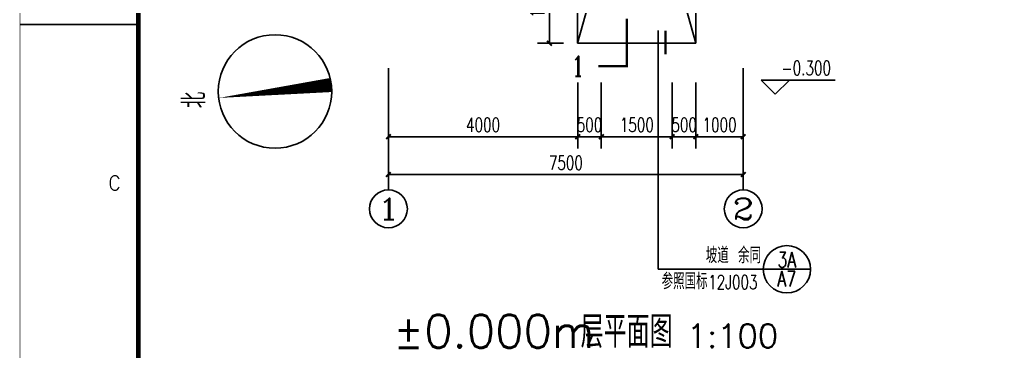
# Model space of a CAD drawing. Header units: millimetres. Extents: x 272502 to 382320, y 153465 to 264763.
# Drawn here: x 286416 to 307291, y 174582 to 181593 of the extents above; entities that cross this region are included whole.
import ezdxf
from ezdxf.enums import TextEntityAlignment as Align

# ---------------------------------------------------------------- set-up
doc = ezdxf.new("R2010")
doc.units = ezdxf.units.MM
doc.header["$LTSCALE"] = 1000
doc.layers.get('0').update_dxf_attribs({"color": 8})
doc.layers.get('DEFPOINTS').update_dxf_attribs({"color": 8})
for name, color, linetype in [('ACS_PFG_FL', 8, 'Continuous'), ('AXIS', 8, 'Continuous'), ('AXIS_TEXT', 8, 'Continuous'), ('DIM_ELEV', 8, 'Continuous'), ('DIM_IDEN', 8, 'Continuous'), ('DIM_SYMB', 8, 'Continuous'), ('PUB_DIM', 8, 'Continuous'), ('PUB_TEXT', 8, 'Continuous')]:
    doc.layers.add(name, color=color, linetype=linetype)
doc.styles.add('_TCH_AXIS', font='COMPLEX', dxfattribs={"bigfont": 'GBCBIG'})
doc.styles.add('_TCH_DIM', font='SIMPLEX', dxfattribs={"bigfont": 'GBCBIG'})
doc.styles.add('_TCH_DIM_T3', font='SIMPLEX', dxfattribs={"width": 0.705882, "bigfont": 'GBCBIG'})
doc.styles.add('_TCH_LABEL', font='COMPLEX', dxfattribs={"bigfont": 'GBCBIG'})
doc.styles.get("Standard").update_dxf_attribs({"font": 'txt', "bigfont": 'gbcbig.shx'})
doc.dimstyles.new('_TCH_ARCH&&100', dxfattribs={"dimtxt": 297.5, "dimasz": 100, "dimexe": 250, "dimexo": 300, "dimgap": 100, "dimtad": 1, "dimdec": 0, "dimzin": 0, "dimdsep": 46, "dimtxsty": '_TCH_DIM_T3', "dimblk": 'ARCHTICK', "dimcen": 0.09, "dimclrt": 7, "dimazin": 2, "dimtfac": 1, "dimtdec": 0, "dimtix": 1, "dimtmove": 2, "dimatfit": 3, "dimfxl": 0, "dimtolj": 1, "dimtzin": 0, "dimarcsym": 0})

# ---------------------------------------------------------------- blocks, each defined once
blk = doc.blocks.new('GEDI_WK_A2')
at = {"color": 3}
blk.add_line((25, 280), (0, 280), dxfattribs=at)
for points, const_width in [([(0, 0), (594, 0), (594, 420), (0, 420)], 0.1), ([(25, 10), (584, 10), (584, 410), (25, 410)], 1)]:
    blk.add_lwpolyline(points, close=True, dxfattribs=dict(at, const_width=const_width))
blk.add_text('C', height=3, dxfattribs=at).set_placement((20, 245), align=Align.CENTER)
blk = doc.blocks.new('_ArchTick')
at = {"color": 0, "linetype": 'ByBlock', "const_width": 0.4}
blk.add_lwpolyline([(-0.5, -0.5), (0.5, 0.5)], dxfattribs=at)
blk = doc.blocks.new('*D111')
at = {"layer": 'DEFPOINTS', "color": 0, "transparency": 16777216}
for p in [(297612, 182895), (298210, 182895), (298210, 181095)]:
    blk.add_point(p, dxfattribs=at)
at = {"layer": 'PUB_DIM', "color": 0, "lineweight": -2, "transparency": 16777216}
for p, q in [((297910, 182895), (297362, 182895)), ((297612, 181095), (297612, 182895)), ((297910, 181095), (297362, 181095))]:
    blk.add_line(p, q, dxfattribs=at)
at = {"layer": 'PUB_DIM', "color": 0, "lineweight": -2, "transparency": 16777216, "xscale": 100, "yscale": 100, "zscale": 100}
for p, rotation in [((297612, 182895), 90), ((297612, 181095), 270)]:
    blk.add_blockref('_ArchTick', p, dxfattribs=dict(at, rotation=rotation))
at = {"layer": 'PUB_DIM', "color": 7, "transparency": 16777216, "insert": (297363, 181995), "char_height": 297.5, "attachment_point": 5, "rotation": 90, "style": '_TCH_DIM_T3'}
blk.add_mtext('\\A1;1800', dxfattribs=at)
blk = doc.blocks.new('*D99')
at = {"layer": 'AXIS', "color": 0, "lineweight": -2, "transparency": 16777216}
for p, q in [((294210, 180267), (294210, 178870)), ((298210, 180267), (298210, 178870)), ((294210, 179120), (298210, 179120))]:
    blk.add_line(p, q, dxfattribs=at)
at = {"layer": 'DEFPOINTS', "color": 0, "transparency": 16777216}
for p in [(294210, 180567), (298210, 180567), (298210, 179120)]:
    blk.add_point(p, dxfattribs=at)
at = {"layer": 'AXIS', "color": 0, "lineweight": -2, "transparency": 16777216, "xscale": 100, "yscale": 100, "zscale": 100, "rotation": 180}
blk.add_blockref('_ArchTick', (294210, 179120), dxfattribs=at)
at = {"layer": 'AXIS', "color": 0, "lineweight": -2, "transparency": 16777216, "xscale": 100, "yscale": 100, "zscale": 100}
blk.add_blockref('_ArchTick', (298210, 179120), dxfattribs=at)
at = {"layer": 'AXIS', "color": 7, "transparency": 16777216, "insert": (296210, 179369), "char_height": 297.5, "attachment_point": 5, "style": '_TCH_DIM_T3'}
blk.add_mtext('\\A1;4000', dxfattribs=at)
blk = doc.blocks.new('*D98')
at = {"layer": 'AXIS', "color": 0, "lineweight": -2, "transparency": 16777216}
for p, q in [((298210, 180267), (298210, 178870)), ((298710, 180267), (298710, 178870)), ((298210, 179120), (298110, 179120)), ((298210, 179120), (298710, 179120)), ((298710, 179120), (298810, 179120))]:
    blk.add_line(p, q, dxfattribs=at)
at = {"layer": 'DEFPOINTS', "color": 0, "transparency": 16777216}
for p in [(298210, 180567), (298710, 180567), (298710, 179120)]:
    blk.add_point(p, dxfattribs=at)
at = {"layer": 'AXIS', "color": 0, "lineweight": -2, "transparency": 16777216, "xscale": 100, "yscale": 100, "zscale": 100}
blk.add_blockref('_ArchTick', (298210, 179120), dxfattribs=at)
at = {"layer": 'AXIS', "color": 0, "lineweight": -2, "transparency": 16777216, "xscale": 100, "yscale": 100, "zscale": 100, "rotation": 180}
blk.add_blockref('_ArchTick', (298710, 179120), dxfattribs=at)
at = {"layer": 'AXIS', "color": 7, "transparency": 16777216, "insert": (298460, 179369), "char_height": 297.5, "attachment_point": 5, "style": '_TCH_DIM_T3'}
blk.add_mtext('\\A1;500', dxfattribs=at)
blk = doc.blocks.new('*D97')
at = {"layer": 'AXIS', "color": 0, "lineweight": -2, "transparency": 16777216}
for p, q in [((298710, 180267), (298710, 178870)), ((300210, 180267), (300210, 178870)), ((298710, 179120), (300210, 179120))]:
    blk.add_line(p, q, dxfattribs=at)
at = {"layer": 'DEFPOINTS', "color": 0, "transparency": 16777216}
for p in [(298710, 180567), (300210, 180567), (300210, 179120)]:
    blk.add_point(p, dxfattribs=at)
at = {"layer": 'AXIS', "color": 0, "lineweight": -2, "transparency": 16777216, "xscale": 100, "yscale": 100, "zscale": 100, "rotation": 180}
blk.add_blockref('_ArchTick', (298710, 179120), dxfattribs=at)
at = {"layer": 'AXIS', "color": 0, "lineweight": -2, "transparency": 16777216, "xscale": 100, "yscale": 100, "zscale": 100}
blk.add_blockref('_ArchTick', (300210, 179120), dxfattribs=at)
at = {"layer": 'AXIS', "color": 7, "transparency": 16777216, "insert": (299460, 179369), "char_height": 297.5, "attachment_point": 5, "style": '_TCH_DIM_T3'}
blk.add_mtext('\\A1;1500', dxfattribs=at)
blk = doc.blocks.new('*D96')
at = {"layer": 'AXIS', "color": 0, "lineweight": -2, "transparency": 16777216}
for p, q in [((300210, 180267), (300210, 178870)), ((300710, 180267), (300710, 178870)), ((300210, 179120), (300110, 179120)), ((300210, 179120), (300710, 179120)), ((300710, 179120), (300810, 179120))]:
    blk.add_line(p, q, dxfattribs=at)
at = {"layer": 'DEFPOINTS', "color": 0, "transparency": 16777216}
for p in [(300210, 180567), (300710, 180567), (300710, 179120)]:
    blk.add_point(p, dxfattribs=at)
at = {"layer": 'AXIS', "color": 0, "lineweight": -2, "transparency": 16777216, "xscale": 100, "yscale": 100, "zscale": 100}
blk.add_blockref('_ArchTick', (300210, 179120), dxfattribs=at)
at = {"layer": 'AXIS', "color": 0, "lineweight": -2, "transparency": 16777216, "xscale": 100, "yscale": 100, "zscale": 100, "rotation": 180}
blk.add_blockref('_ArchTick', (300710, 179120), dxfattribs=at)
at = {"layer": 'AXIS', "color": 7, "transparency": 16777216, "insert": (300460, 179369), "char_height": 297.5, "attachment_point": 5, "style": '_TCH_DIM_T3'}
blk.add_mtext('\\A1;500', dxfattribs=at)
blk = doc.blocks.new('*D95')
at = {"layer": 'AXIS', "color": 0, "lineweight": -2, "transparency": 16777216}
for p, q in [((300710, 180267), (300710, 178870)), ((301710, 180267), (301710, 178870)), ((300710, 179120), (301710, 179120))]:
    blk.add_line(p, q, dxfattribs=at)
at = {"layer": 'DEFPOINTS', "color": 0, "transparency": 16777216}
for p in [(300710, 180567), (301710, 180567), (301710, 179120)]:
    blk.add_point(p, dxfattribs=at)
at = {"layer": 'AXIS', "color": 0, "lineweight": -2, "transparency": 16777216, "xscale": 100, "yscale": 100, "zscale": 100, "rotation": 180}
blk.add_blockref('_ArchTick', (300710, 179120), dxfattribs=at)
at = {"layer": 'AXIS', "color": 0, "lineweight": -2, "transparency": 16777216, "xscale": 100, "yscale": 100, "zscale": 100}
blk.add_blockref('_ArchTick', (301710, 179120), dxfattribs=at)
at = {"layer": 'AXIS', "color": 7, "transparency": 16777216, "insert": (301210, 179369), "char_height": 297.5, "attachment_point": 5, "style": '_TCH_DIM_T3'}
blk.add_mtext('\\A1;1000', dxfattribs=at)
blk = doc.blocks.new('*D94')
at = {"layer": 'AXIS', "color": 0, "lineweight": -2, "transparency": 16777216}
for p, q in [((294210, 180267), (294210, 178070)), ((301710, 180267), (301710, 178070)), ((294210, 178320), (301710, 178320))]:
    blk.add_line(p, q, dxfattribs=at)
at = {"layer": 'DEFPOINTS', "color": 0, "transparency": 16777216}
for p in [(294210, 180567), (301710, 180567), (301710, 178320)]:
    blk.add_point(p, dxfattribs=at)
at = {"layer": 'AXIS', "color": 0, "lineweight": -2, "transparency": 16777216, "xscale": 100, "yscale": 100, "zscale": 100, "rotation": 180}
blk.add_blockref('_ArchTick', (294210, 178320), dxfattribs=at)
at = {"layer": 'AXIS', "color": 0, "lineweight": -2, "transparency": 16777216, "xscale": 100, "yscale": 100, "zscale": 100}
blk.add_blockref('_ArchTick', (301710, 178320), dxfattribs=at)
at = {"layer": 'AXIS', "color": 7, "transparency": 16777216, "insert": (297960, 178569), "char_height": 297.5, "attachment_point": 5, "style": '_TCH_DIM_T3'}
blk.add_mtext('\\A1;7500', dxfattribs=at)

msp = doc.modelspace()

# ---------------------------------------------------------------- linework, layer by layer
at = {"layer": 'ACS_PFG_FL'}
for p, q in [((298209.6, 181094.6), (298209.6, 182894.6)), ((298709.6, 182894.6), (298209.6, 181094.6)), ((300209.6, 182894.6), (300709.6, 181094.6)), ((300709.6, 182894.6), (300709.6, 181094.6)), ((300709.6, 181094.6), (298209.6, 181094.6))]:
    msp.add_line(p, q, dxfattribs=at)
at = {"layer": 'AXIS'}
for p, q in [((294209.6, 180566.7), (294209.6, 177993.6)), ((301709.6, 180566.7), (301709.6, 177993.6))]:
    msp.add_line(p, q, dxfattribs=at)
for centre in [(294209.6, 177593.6), (301709.6, 177593.6)]:
    msp.add_circle(centre, 400, dxfattribs=at)
at = {"layer": 'DIM_ELEV'}
for p, q in [((302386.1, 180018.8), (302086.1, 180318.8)), ((302086.1, 180318.8), (303651.1, 180318.8)), ((302386.1, 180018.8), (302686.1, 180318.8))]:
    msp.add_line(p, q, dxfattribs=at)
at = {"layer": 'DIM_IDEN'}
for p, q in [((299914.3, 181364.3), (299914.3, 176315.8)), ((299914.3, 176315.8), (302132.5, 176315.8)), ((303132.5, 176315.8), (302132.5, 176315.8))]:
    msp.add_line(p, q, dxfattribs=at)
at = {"layer": 'DIM_IDEN', "const_width": 50}
msp.add_lwpolyline([(300064.3, 181364.3), (300064.3, 180864.3)], dxfattribs=at)
at = {"layer": 'DIM_IDEN'}
msp.add_circle((302632.5, 176315.8), 500, dxfattribs=at)
at = {"layer": 'DIM_SYMB', "const_width": 50}
msp.add_lwpolyline([(298647.7, 180612.6), (299247.7, 180612.6), (299247.7, 181612.6)], dxfattribs=at)
at = {"layer": 'DIM_SYMB'}
msp.add_lwpolyline([(293004.4, 180214.1, 300, 0, 0), (290620.2, 179939.3, 0, 0, 0)], format="xyseb", dxfattribs=at)
msp.add_circle((291812.3, 180076.7), 1200, dxfattribs=at)

# ---------------------------------------------------------------- block references
at = {"xscale": 100, "yscale": 100, "zscale": 100}
msp.add_blockref('GEDI_WK_A2', (286421.1, 153490.5), dxfattribs=at)

# ---------------------------------------------------------------- texts
at = {"layer": 'AXIS_TEXT', "style": '_TCH_AXIS'}
for s, width, p, p2 in [('1', 2.333333, (293983.3, 177367.3), (294435.8, 177367.3)), ('2', 1.5, (301483.3, 177367.3), (301935.8, 177367.3))]:
    msp.add_text(s, height=452.5, dxfattribs=dict(at, width=width)).set_placement(p, p2, align=Align.FIT)
at = {"layer": 'PUB_TEXT', "width": 0.705882}
for s, height, style, p in [('1', 425, '_TCH_LABEL', (298083.4, 180400.1)), ('-0.300', 297.5, '_TCH_DIM', (302521.1, 180423.8)), ('12J003', 297.5, '_TCH_DIM', (300967.5, 175894.3))]:
    msp.add_text(s, height=height, dxfattribs=dict(at, style=style)).set_placement(p)
at = {"layer": 'PUB_TEXT', "style": '_TCH_DIM'}
msp.add_text('北', height=482.3, rotation=90, dxfattribs=at).set_placement((290341.9, 179722.6))
for s, p in [('坡道', (300917.8, 176443.2)), ('余同', (301599.3, 176443.2)), ('参照国标', (299984.5, 175894.3))]:
    msp.add_text(s, height=337.59, dxfattribs=at).set_placement(p)
at = {"layer": 'PUB_TEXT', "style": '_TCH_LABEL'}
for s, width, p, p2 in [('3A', 0.709459, (302431.3, 176356.1), (302833.8, 176356.1)), ('A7', 0.75, (302431.3, 175953.6), (302833.8, 175953.6))]:
    msp.add_text(s, height=321.99, dxfattribs=dict(at, width=width)).set_placement(p, p2, align=Align.FIT)
at = {"layer": 'PUB_TEXT'}
for s, height, p in [('%%p0.000m', 700, (294306.1, 174655.7)), ('层平面图', 675.18, (298272.8, 174655.7)), ('1:100', 500, (300517.2, 174655.7))]:
    msp.add_text(s, height=height, dxfattribs=at).set_placement(p)

# ---------------------------------------------------------------- dimensions: what is measured, and where the dimension line sits
at = {"layer": 'AXIS'}
for p1, p2, distance, text, picture, middle in [((294209.6, 180566.7), (298209.6, 180566.7), -1446.8, '4000', '*D99', (296209.6, 179368.7)), ((294209.6, 180566.7), (301709.6, 180566.7), -2246.8, '7500', '*D94', (297959.6, 178568.7)), ((298209.6, 180566.7), (298709.6, 180566.7), -1446.8, '500', '*D98', (298459.6, 179368.7)), ((298709.6, 180566.7), (300209.6, 180566.7), -1446.8, '1500', '*D97', (299459.6, 179368.7)), ((300209.6, 180566.7), (300709.6, 180566.7), -1446.8, '500', '*D96', (300459.6, 179368.7)), ((300709.6, 180566.7), (301709.6, 180566.7), -1446.8, '1000', '*D95', (301209.6, 179368.7))]:
    dim = msp.add_aligned_dim(p1=p1, p2=p2, distance=distance, text=text, dimstyle='_TCH_ARCH&&100', dxfattribs=at)
    dim.commit()
    dim.dimension.update_dxf_attribs({"geometry": picture, "text_midpoint": middle})
at = {"layer": 'PUB_DIM'}
dim = msp.add_aligned_dim(p1=(298209.6, 181094.6), p2=(298209.6, 182894.6), distance=597.8, text='1800', dimstyle='_TCH_ARCH&&100', dxfattribs=at)
dim.commit()
dim.dimension.update_dxf_attribs({"geometry": '*D111', "text_midpoint": (297363, 181994.6)})

doc.saveas('drawing.dxf')
